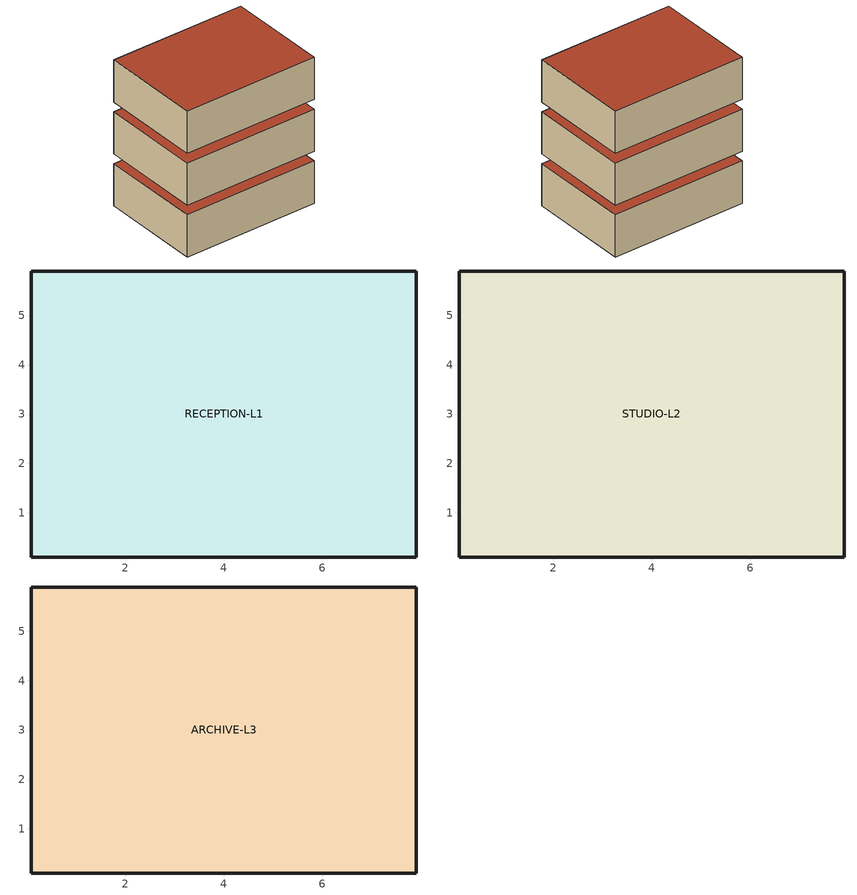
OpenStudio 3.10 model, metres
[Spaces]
RECEPTION-L1
 floor ground (EW3B10-ConstructionSet Floor): 0.1,0.1 0.1,5.9 7.9,5.9 7.9,0.1 z0
 wall outside (EW3B10-ConstructionSet Wall): 0.1,5.9 0.1,0.1 7.9,0.1 7.9,5.9 0.1,5.9 z0:2.44
 roof outside (EW3B10-ConstructionSet Roof): 7.9,0.1 7.9,5.9 0.1,5.9 0.1,0.1 z2.44
STUDIO-L2
 floor adiabatic (EW3B10-ConstructionSet Floor): 0.1,0.1 0.1,5.9 7.9,5.9 7.9,0.1 z3
 wall outside (EW3B10-ConstructionSet Wall): 0.1,5.9 0.1,0.1 7.9,0.1 7.9,5.9 0.1,5.9 z3:5.44
 roof outside (EW3B10-ConstructionSet Roof): 7.9,0.1 7.9,5.9 0.1,5.9 0.1,0.1 z5.44
ARCHIVE-L3
 floor adiabatic (EW3B10-ConstructionSet Floor): 0.1,0.1 0.1,5.9 7.9,5.9 7.9,0.1 z6
 wall outside (EW3B10-ConstructionSet Wall): 0.1,5.9 0.1,0.1 7.9,0.1 7.9,5.9 0.1,5.9 z6:8.44
 roof outside (EW3B10-ConstructionSet Roof): 7.9,0.1 7.9,5.9 0.1,5.9 0.1,0.1 z8.44
[Building]
multi-cli-3-revit-archicad-openstudio-task-10-windows
[Material]
Name | Roughness | Thickness {m} | Conductivity {W/m-K} | Density {kg/m3} | Specific Heat {J/kg-K}
EW Wall Insulation | MediumSmooth | 0.2 | 0.08 | 160 | 900
EW Roof Insulation | MediumSmooth | 0.24 | 0.055 | 120 | 1000
EW Floor Slab | MediumRough | 0.18 | 1.4 | 2200 | 900
[Construction]
EW3B10-ConstructionSet Wall: EW Wall Insulation
EW3B10-ConstructionSet Roof: EW Roof Insulation
EW3B10-ConstructionSet Floor: EW Floor Slab
[BuildingStory]
Name | Nominal Z Coordinate {m}
Level 1 | 0
Level 2 | 3
Level 3 | 6
[Space]
Name | Building Story | Thermal Zone | Design Specification Outdoor Air Object
RECEPTION-L1 | Level 1 | RECEPTION-L1-ZN | RECEPTION-L1 Outdoor Air
STUDIO-L2 | Level 2 | STUDIO-L2-ZN | STUDIO-L2 Outdoor Air
ARCHIVE-L3 | Level 3 | ARCHIVE-L3-ZN | ARCHIVE-L3 Outdoor Air
[ThermalZone] Use Ideal Air Loads=Yes
Name | Thermostat
RECEPTION-L1-ZN | RECEPTION-L1 Thermostat
STUDIO-L2-ZN | STUDIO-L2 Thermostat
ARCHIVE-L3-ZN | ARCHIVE-L3 Thermostat
[Sizing:Zone] Zone Cooling Design Supply Air Temperature Input Method=SupplyAirTemperature; Zone Cooling Design Supply Air Temperature {C}=14; Zone Cooling Design Supply Air Temperature Difference {deltaC}=11.11; Zone Heating Design Supply Air Temperature Input Method=SupplyAirTemperature; Zone Heating Design Supply Air Temperature {C}=40; Zone Heating Design Supply Air Temperature Difference {deltaC}=11.11; Zone Cooling Design Supply Air Humidity Ratio {kg-H2O/kg-air}=0.0085; Zone Heating Design Supply Air Humidity Ratio {kg-H2O/kg-air}=0.008; Cooling Design Air Flow Method=DesignDay; Heating Design Air Flow Method=DesignDay; Account for Dedicated Outdoor Air System=No; Dedicated Outdoor Air System Control Strategy=NeutralSupplyAir; Dedicated Outdoor Air Low Setpoint Temperature for Design {C}=autosize; Dedicated Outdoor Air High Setpoint Temperature for Design {C}=autosize; Zone Load Sizing Method=Sensible Load Only No Latent Load; Zone Latent Cooling Design Supply Air Humidity Ratio Input Method=HumidityRatioDifference; Zone Cooling Design Supply Air Humidity Ratio Difference {kgWater/kgDryAir}=0.005; Zone Latent Heating Design Supply Air Humidity Ratio Input Method=HumidityRatioDifference; Zone Humidification Design Supply Air Humidity Ratio Difference {kgWater/kgDryAir}=0.005; Sizing Option=Coincident
RECEPTION-L1-ZN; STUDIO-L2-ZN; ARCHIVE-L3-ZN
[ThermostatSetpoint:DualSetpoint] Heating Setpoint Temperature Schedule=Heating Setpoint 20.0C; Cooling Setpoint Temperature Schedule=Cooling Setpoint 26.0C
RECEPTION-L1 Thermostat; STUDIO-L2 Thermostat; ARCHIVE-L3 Thermostat
[People:Definition] Number of People Calculation Method=People/Area; Fraction Radiant=0.3
Name | People per Space Floor Area {person/m2}
RECEPTION-L1 People Definition | 0.12
STUDIO-L2 People Definition | 0.08
ARCHIVE-L3 People Definition | 0.01
[People] Activity Level Schedule=Occupant Activity 120W; Multiplier=1
Name | People Definition | Space or SpaceType | Number of People Schedule
RECEPTION-L1 People | RECEPTION-L1 People Definition | RECEPTION-L1 | RECEPTION-L1 ReceptionPublicLoad
STUDIO-L2 People | STUDIO-L2 People Definition | STUDIO-L2 | STUDIO-L2 StudioHighEquipment
ARCHIVE-L3 People | ARCHIVE-L3 People Definition | ARCHIVE-L3 | ARCHIVE-L3 ArchiveLowLighting
[Lights:Definition] Design Level Calculation Method=Watts/Area
Name | Watts per Space Floor Area {W/m2}
RECEPTION-L1 Lights Definition | 8
STUDIO-L2 Lights Definition | 12
ARCHIVE-L3 Lights Definition | 3
[Lights] Fraction Replaceable=1
Name | Lights Definition | Space or SpaceType | Schedule
RECEPTION-L1 Lights | RECEPTION-L1 Lights Definition | RECEPTION-L1 | RECEPTION-L1 ReceptionPublicLoad
STUDIO-L2 Lights | STUDIO-L2 Lights Definition | STUDIO-L2 | STUDIO-L2 StudioHighEquipment
ARCHIVE-L3 Lights | ARCHIVE-L3 Lights Definition | ARCHIVE-L3 | ARCHIVE-L3 ArchiveLowLighting
[ElectricEquipment:Definition] Design Level Calculation Method=Watts/Area
Name | Watts per Space Floor Area {W/m2}
RECEPTION-L1 Equipment Definition | 6
STUDIO-L2 Equipment Definition | 30
ARCHIVE-L3 Equipment Definition | 1
[ElectricEquipment]
Name | Electric Equipment Definition | Space or SpaceType | Schedule
RECEPTION-L1 Equipment | RECEPTION-L1 Equipment Definition | RECEPTION-L1 | RECEPTION-L1 ReceptionPublicLoad
STUDIO-L2 Equipment | STUDIO-L2 Equipment Definition | STUDIO-L2 | STUDIO-L2 StudioHighEquipment
ARCHIVE-L3 Equipment | ARCHIVE-L3 Equipment Definition | ARCHIVE-L3 | ARCHIVE-L3 ArchiveLowLighting
[DesignSpecification:OutdoorAir] Outdoor Air Method=Sum
Name | Outdoor Air Flow per Person {m3/s-person}
RECEPTION-L1 Outdoor Air | 0.008
STUDIO-L2 Outdoor Air | 0.01
ARCHIVE-L3 Outdoor Air | 0.005
[Schedule:Ruleset]
Name | Default Day Schedule
Heating Setpoint 20.0C | Schedule Day 1
Cooling Setpoint 26.0C | Schedule Day 2
Occupant Activity 120W | Schedule Day 3
RECEPTION-L1 ReceptionPublicLoad | Schedule Day 4
STUDIO-L2 StudioHighEquipment | Schedule Day 5
ARCHIVE-L3 ArchiveLowLighting | Schedule Day 6
[Schedule:Day]
Schedule Day 1: 24, 0, 20
Schedule Day 2: 24, 0, 26
Schedule Day 3: 24, 0, 120
Schedule Day 4: 6, 0, 0.05, 8, 0, 0.35, 18, 0, 1, 22, 0, 0.2, 24, 0, 0.05
Schedule Day 5: 7, 0, 0.1, 8, 0, 0.5, 20, 0, 1, 23, 0, 0.25, 24, 0, 0.1
Schedule Day 6: 8, 0, 0.01, 18, 0, 0.1, 24, 0, 0.01
